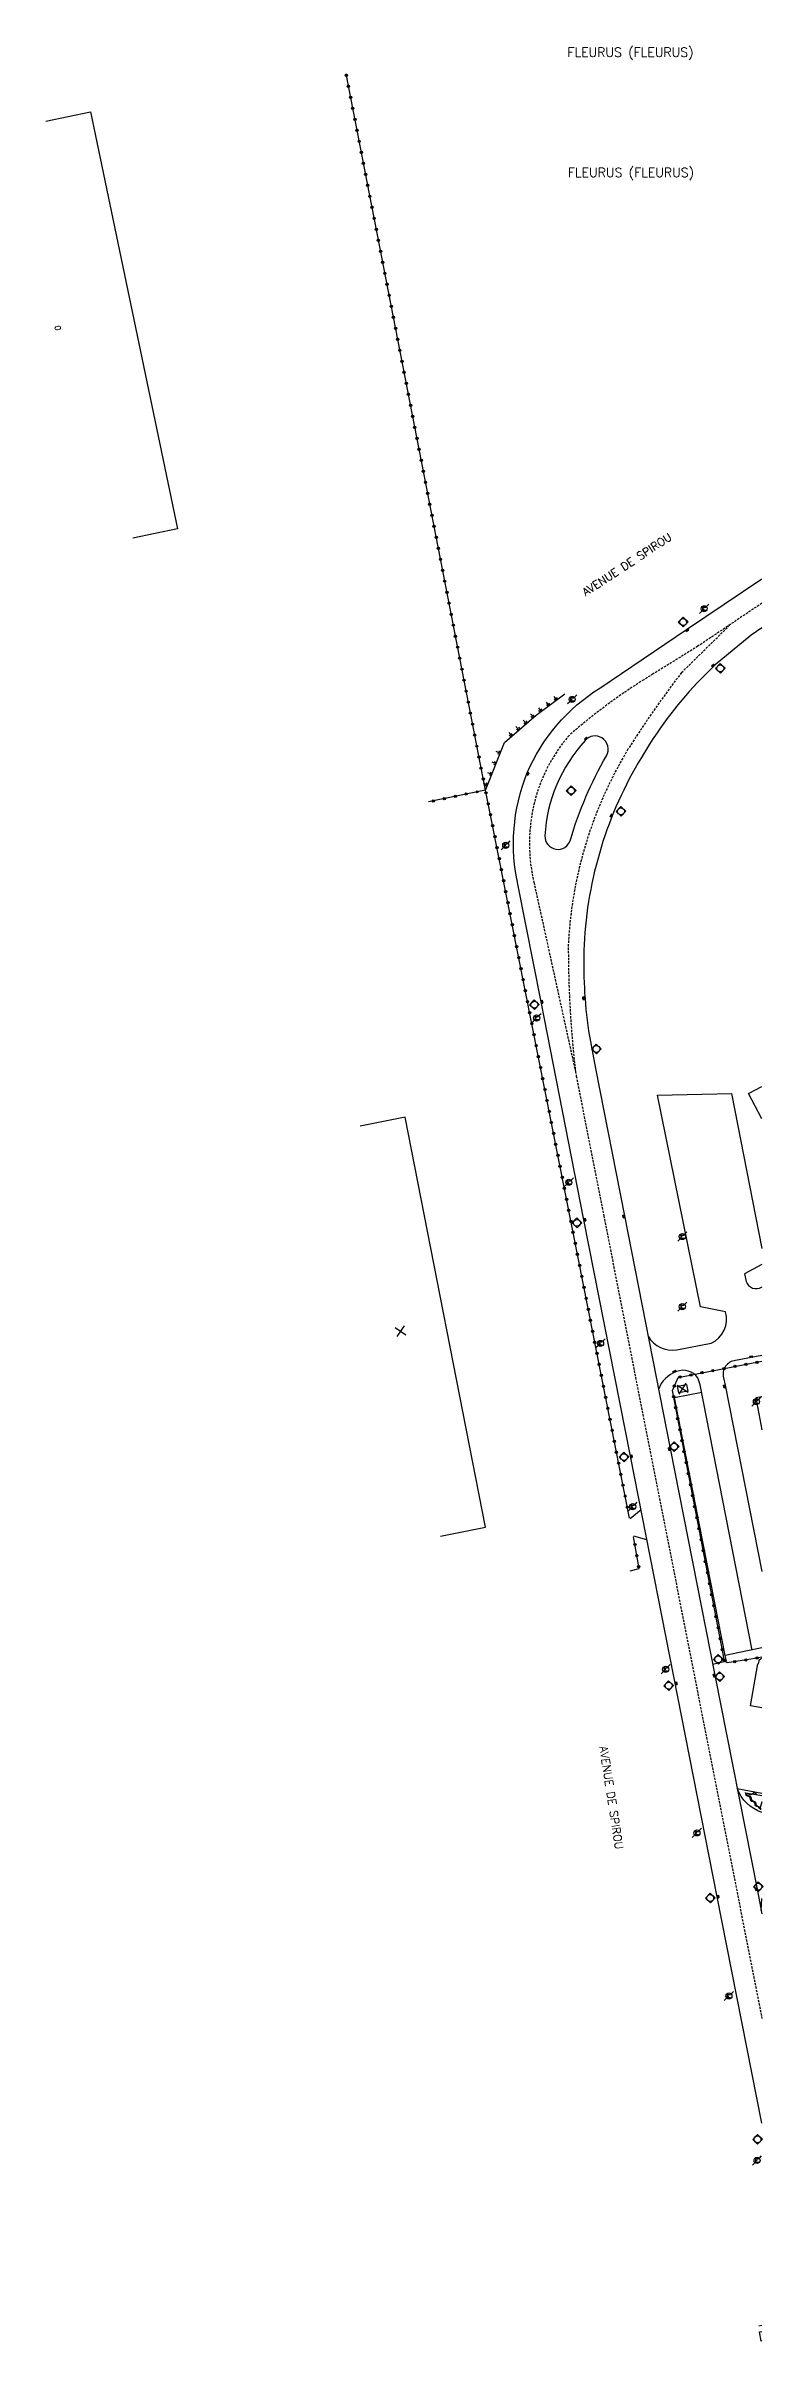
# Model space of a CAD drawing. Header units: millimetres. Extents: x 161000 to 162000, y 126999 to 128000.
# Drawn here: x 161843 to 162000, y 127013 to 127515 of the extents above; entities that cross this region are included whole.
import ezdxf
from ezdxf.enums import TextEntityAlignment as Align

# ---------------------------------------------------------------- set-up
doc = ezdxf.new("R2010")
doc.units = ezdxf.units.MM
doc.linetypes.add('DASHED', pattern=[0.75, 0.5, -0.25])
doc.layers.get('0').update_dxf_attribs({"linetype": 'CONTINUOUS'})
for name, color, linetype in [('W0001', 6, 'DASHED'), ('W0008', 7, 'CONTINUOUS'), ('W0100', 7, 'CONTINUOUS'), ('W0211', 2, 'CONTINUOUS'), ('W0310', 3, 'CONTINUOUS'), ('W0322', 7, 'CONTINUOUS'), ('W0334', 7, 'CONTINUOUS'), ('W0400', 7, 'CONTINUOUS'), ('W0420', 7, 'CONTINUOUS'), ('W0471', 7, 'CONTINUOUS'), ('W0980', 7, 'CONTINUOUS'), ('W0984', 7, 'CONTINUOUS'), ('W0989', 7, 'CONTINUOUS'), ('W0991', 7, 'CONTINUOUS')]:
    doc.layers.add(name, color=color, linetype=linetype)
doc.styles.get("Standard").update_dxf_attribs({"font": 'romans.shx', "width": 0.85})

# ---------------------------------------------------------------- blocks, each defined once
blk = doc.blocks.new('t211o')
at = {"color": 0, "linetype": 'Continuous'}
for p, q in [((-0.29, 0.5), (-0.29, 0)), ((0, 1), (0, 0)), ((0.29, 0.5), (0.29, 0))]:
    blk.add_line(p, q, dxfattribs=at)
blk = doc.blocks.new('t310o')
at = {"color": 0, "linetype": 'Continuous'}
for centre, start, end in [((-0.5, 0.38), 216.8699, 323.1304), ((0.5, -0.37), 36.8699, 143.1303)]:
    blk.add_arc(centre, 0.625, start, end, dxfattribs=at)
blk = doc.blocks.new('t322o')
at = {"color": 0, "linetype": 'Continuous'}
for radius in [0.25, 0.15]:
    blk.add_circle((0, 0), radius, dxfattribs=at)
blk = doc.blocks.new('T400')
for p, q in [((-0.15, 0.3), (0.15, 0.3)), ((-0.15, -0.25), (-0.15, 0.3)), ((-0.15, 0.15), (0.15, 0.15)), ((-0.15, 0), (0.15, 0)), ((0.15, 0.3), (0.15, -0.25)), ((-0.15, -0.15), (0.15, -0.15)), ((-0.15, -0.25), (-0.15, -0.3)), ((-0.15, -0.3), (0.15, -0.3)), ((0.15, -0.3), (0.15, -0.25))]:
    blk.add_line(p, q)
blk = doc.blocks.new('T420')
for p, q in [((0.75, 0.75), (-0.75, 0.75)), ((-0.75, 0.75), (-0.75, -0.75)), ((0.75, 0.75), (0.75, -0.75)), ((0.75, -0.75), (-0.75, -0.75))]:
    blk.add_line(p, q)
blk.add_ellipse((0, 0), major_axis=(-0.53, 0.53), ratio=1, start_param=3.926991, end_param=10.210176)
blk = doc.blocks.new('T471')
for p, q in [((-0.333334, 0.333334), (-0.333334, -0.333334)), ((-0.333334, 0.333334), (0.333334, 0.333334)), ((-0.333334, 0), (0, 0)), ((0.500001, 0.500001), (1.000002, 1.000002)), ((-0.500001, -0.500001), (-1.000002, -1.000002)), ((-0.333334, -0.333334), (0.333334, -0.333334))]:
    blk.add_line(p, q)
blk.add_ellipse((0, 0), major_axis=(0.471405, 0.471405), ratio=1, start_param=5.4977871438, end_param=11.780972451)
blk = doc.blocks.new('t991o')
at = {"color": 0, "linetype": 'Continuous'}
for p, q in [((-1, 1), (1, -1)), ((-1, -1), (1, 1))]:
    blk.add_line(p, q, dxfattribs=at)

msp = doc.modelspace()

# ---------------------------------------------------------------- linework, layer by layer
at = {"layer": 'W0001'}
for points in [[(162000, 127392.78), (161986, 127383.37), (161976.22, 127377.32), (161974.15, 127376.04, 0.03878), (161957.82, 127363.86, 0.076775), (161951.85, 127354.19, 0.153669), (161950.12, 127331.79), (161959.2, 127290.4), (161959.4, 127289.37), (161965.4, 127258.81), (162000, 127083.29)], [(161959.25, 127290.14, -0.029936), (161957.66, 127318.23, -0.124313), (161970.71, 127360.83, -0.02337), (161982.42, 127377.6), (161993.19, 127388.21)]]:
    msp.add_lwpolyline(points, format="xyb", dxfattribs=at)
at = {"layer": 'W0008'}
for points in [[(162000, 127060.34), (161990.21, 127109.9), (161971.25, 127206.21), (161961.07, 127257.96), (161951.71, 127305.64), (161946.72, 127331, -0.153866), (161948.62, 127355.53, -0.15466), (161964.58, 127374.23), (161983.54, 127387.03), (162000, 127398.09)], [(162000, 127387.42), (161997.62, 127385.82), (161989.78, 127379.33), (161985.82, 127375.39, 0.053802), (161973.66, 127359.07, 0.124305), (161961.1, 127318.08, 0.043958), (161962.06, 127299.28), (161963.59, 127291.01), (161969.91, 127258.77), (161979.92, 127207.94), (161989.72, 127158.35), (161998.93, 127111.58), (162000, 127106.15)]]:
    msp.add_lwpolyline(points, format="xyb", dxfattribs=at)
msp.add_lwpolyline([(161958.12, 127341.01, -0.058946), (161965.99, 127359.4, 0.425753), (161964.96, 127363.34, 0.37753), (161961.37, 127362.75, 0.175542), (161952.54, 127341.91, 0.8914)], format="xyb", close=True, dxfattribs=at)
at = {"layer": 'W0100'}
for points in [[(161843.39, 127498.18), (161853.18, 127500.22), (161872.2, 127409.04), (161862.41, 127407)], [(162000, 127279.99), (161997.06, 127285.53), (162000, 127287.09)], [(161929.73, 127188.77), (161939.54, 127190.69), (161921.94, 127280.36), (161912.13, 127278.43)], [(161981.84, 127220.06), (161981.55, 127221.52), (161983.51, 127221.93), (161983.82, 127220.47), (161981.85, 127220.06)], [(162000, 127012.74), (161999.84, 127012.71), (161999.47, 127014.74), (162000, 127014.83)]]:
    msp.add_lwpolyline(points, dxfattribs=at)
at = {"layer": 'W0211'}
msp.add_lwpolyline([(161939.52, 127351.9), (161943.69, 127362.35), (161950.59, 127368.31), (161956.91, 127372.95)], dxfattribs=at)
at = {"layer": 'W0310'}
for points in [[(162000, 127130.62), (161999.53, 127129.12), (161996.41, 127132.65), (162000, 127132.01)], [(162000, 127016.09), (161999.31, 127015.96)]]:
    msp.add_lwpolyline(points, dxfattribs=at)
at = {"layer": 'W0322'}
for points in [[(161939.52, 127351.9), (161909.04, 127508.58)], [(161971.04, 127192.69), (161959.88, 127249.24), (161940.96, 127344.97), (161939.52, 127351.9), (161927.07, 127349.31)], [(162000, 127162.3), (161997.6, 127161.85), (161992.43, 127161.03), (161991.83, 127161.5), (161980.41, 127220.6), (161981.68, 127223.48), (162000, 127226.99)], [(161971.21, 127181.18), (161973.13, 127181.64), (161971.93, 127188.61)]]:
    msp.add_lwpolyline(points, dxfattribs=at)
at = {"layer": 'W0334'}
for points in [[(161975.09, 127232.46, 0.300282), (161981.39, 127229.47), (161988.9, 127230.94, 0.373469), (161992.01, 127237.84), (161986.58, 127238.87), (161977.17, 127285.16), (161993.33, 127285.54), (162000, 127251.68)], [(162000, 127248.16), (161996.2, 127246.13), (161996.59, 127244.46, 0.48901), (161999.92, 127243.2), (162000, 127243.25)], [(162000, 127228.27), (161994.25, 127227.17, 0.467256), (161991.62, 127223.39), (161991.95, 127221.78), (162000, 127181.03)], [(161997.85, 127163.85), (161986.5, 127221.87), (161985.99, 127223.34, 0.35381), (161981.3, 127224.73, 0.233097), (161977.38, 127220.81)], [(162000, 127128.34, -0.223235), (161994.61, 127133.55), (162000, 127132.55)]]:
    msp.add_lwpolyline(points, format="xyb", dxfattribs=at)
for points in [[(161989.24, 127160.77), (161992.23, 127161.46), (161991.96, 127162.68), (161980.91, 127219.08), (161986.83, 127220.22)], [(162000, 127219.24), (161998.65, 127218.97), (162000, 127211.98)], [(161973.56, 127194.49), (161971.2, 127192.56)], [(161974.85, 127187.92), (161971.96, 127188.76)], [(162000, 127164.29), (161991.96, 127162.68)], [(162000, 127151.19), (161997.51, 127151.63), (161999.12, 127160.81), (161999.29, 127160.8), (161999.5, 127161.78), (161999.83, 127162.01), (162000, 127162.05)], [(161999.85, 127106.9), (162000, 127109.54)]]:
    msp.add_lwpolyline(points, dxfattribs=at)

# ---------------------------------------------------------------- block references
at = {"layer": 'W0211'}
for p, rotation in [((161953.39, 127370.37), 36.30686556634114), ((161955.08, 127371.61), 36.30686556634114), ((161946.86, 127365.09), 40.80963115561882), ((161948.45, 127366.46), 40.80963115561882), ((161950.04, 127367.84), 40.80963115561882), ((161951.7, 127369.12), 36.30686556634114), ((161945.27, 127363.72), 40.80963115561882), ((161940.91, 127355.38), 68.2738560335623), ((161941.83, 127357.7), 68.2738560335623), ((161942.76, 127360.02), 68.2738560335623), ((161939.98, 127353.06), 68.2738560335623)]:
    msp.add_blockref('t211o', p, dxfattribs=dict(at, rotation=rotation))
at = {"layer": 'W0310'}
for p, rotation in [((161997.04, 127131.93), 131.4922689201603), ((161997.93, 127132.38), 349.989538803457), ((161998.06, 127130.78), 131.4922689201603), ((161999.08, 127129.63), 131.4922689201603)]:
    msp.add_blockref('t310o', p, dxfattribs=dict(at, rotation=rotation))
at = {"layer": 'W0322'}
for p, rotation in [((161909.11, 127508.22), 101.0113967062614), ((161909.57, 127505.82), 101.0113967062614), ((161910.04, 127503.41), 101.0113967062614), ((161910.51, 127501.01), 101.0113967062614), ((161910.98, 127498.6), 101.0113967062614), ((161911.45, 127496.2), 101.0113967062614), ((161911.91, 127493.79), 101.0113967062614), ((161912.38, 127491.39), 101.0113967062614), ((161912.85, 127488.98), 101.0113967062614), ((161913.32, 127486.58), 101.0113967062614), ((161913.79, 127484.17), 101.0113967062614), ((161914.25, 127481.77), 101.0113967062614), ((161914.72, 127479.36), 101.0113967062614), ((161915.19, 127476.96), 101.0113967062614), ((161915.66, 127474.55), 101.0113967062614), ((161916.13, 127472.15), 101.0113967062614), ((161916.59, 127469.74), 101.0113967062614), ((161917.06, 127467.34), 101.0113967062614), ((161917.53, 127464.93), 101.0113967062614), ((161918, 127462.53), 101.0113967062614), ((161918.47, 127460.12), 101.0113967062614), ((161918.93, 127457.72), 101.0113967062614), ((161919.4, 127455.31), 101.0113967062614), ((161919.87, 127452.91), 101.0113967062614), ((161920.34, 127450.5), 101.0113967062614), ((161920.81, 127448.1), 101.0113967062614), ((161921.27, 127445.69), 101.0113967062614), ((161921.74, 127443.29), 101.0113967062614), ((161922.21, 127440.88), 101.0113967062614), ((161922.68, 127438.48), 101.0113967062614), ((161923.15, 127436.08), 101.0113967062614), ((161923.61, 127433.67), 101.0113967062614), ((161924.08, 127431.27), 101.0113967062614), ((161924.55, 127428.86), 101.0113967062614), ((161925.02, 127426.46), 101.0113967062614), ((161925.49, 127424.05), 101.0113967062614), ((161925.95, 127421.65), 101.0113967062614), ((161926.42, 127419.24), 101.0113967062614), ((161926.89, 127416.84), 101.0113967062614), ((161927.36, 127414.43), 101.0113967062614), ((161927.83, 127412.03), 101.0113967062614), ((161928.29, 127409.62), 101.0113967062614), ((161928.76, 127407.22), 101.0113967062614), ((161929.23, 127404.81), 101.0113967062614), ((161929.7, 127402.41), 101.0113967062614), ((161930.16, 127400), 101.0113967062614), ((161930.63, 127397.6), 101.0113967062614), ((161931.1, 127395.19), 101.0113967062614), ((161931.57, 127392.79), 101.0113967062614), ((161932.04, 127390.38), 101.0113967062614), ((161932.5, 127387.98), 101.0113967062614), ((161932.97, 127385.57), 101.0113967062614), ((161933.44, 127383.17), 101.0113967062614), ((161933.91, 127380.76), 101.0113967062614), ((161934.38, 127378.36), 101.0113967062614), ((161934.84, 127375.95), 101.0113967062614), ((161935.31, 127373.55), 101.0113967062614), ((161935.78, 127371.14), 101.0113967062614), ((161936.25, 127368.74), 101.0113967062614), ((161936.72, 127366.33), 101.0113967062614), ((161937.18, 127363.93), 101.0113967062614), ((161937.65, 127361.52), 101.0113967062614), ((161938.12, 127359.12), 101.0113967062614), ((161938.59, 127356.71), 101.0113967062614), ((161932.92, 127350.53), 191.7637421494036), ((161935.32, 127351.03), 191.7637421494036), ((161937.72, 127351.53), 191.7637421494036), ((161939.06, 127354.31), 101.0113967062614), ((161939.65, 127351.31), 101.6726500776574), ((161928.12, 127349.53), 191.7637421494036), ((161930.52, 127350.03), 191.7637421494036), ((161940.14, 127348.91), 101.6726500776574), ((161940.64, 127346.51), 101.6726500776574), ((161941.13, 127344.11), 101.1831876968638), ((161941.6, 127341.71), 101.1831876968638), ((161942.08, 127339.31), 101.1831876968638), ((161942.55, 127336.9), 101.1831876968638), ((161943.03, 127334.5), 101.1831876968638), ((161943.5, 127332.1), 101.1831876968638), ((161943.98, 127329.69), 101.1831876968638), ((161944.45, 127327.29), 101.1831876968638), ((161944.93, 127324.88), 101.1831876968638), ((161945.4, 127322.48), 101.1831876968638), ((161945.88, 127320.08), 101.1831876968638), ((161946.35, 127317.67), 101.1831876968638), ((161946.83, 127315.27), 101.1831876968638), ((161947.3, 127312.87), 101.1831876968638), ((161947.78, 127310.46), 101.1831876968638), ((161948.25, 127308.06), 101.1831876968638), ((161948.73, 127305.66), 101.1831876968638), ((161949.2, 127303.25), 101.1831876968638), ((161949.68, 127300.85), 101.1831876968638), ((161950.15, 127298.45), 101.1831876968638), ((161950.63, 127296.04), 101.1831876968638), ((161951.1, 127293.64), 101.1831876968638), ((161951.58, 127291.24), 101.1831876968638), ((161952.06, 127288.83), 101.1831876968638), ((161952.53, 127286.43), 101.1831876968638), ((161953.01, 127284.03), 101.1831876968638), ((161953.48, 127281.62), 101.1831876968638), ((161953.96, 127279.22), 101.1831876968638), ((161954.43, 127276.82), 101.1831876968638), ((161954.91, 127274.41), 101.1831876968638), ((161955.38, 127272.01), 101.1831876968638), ((161955.86, 127269.6), 101.1831876968638), ((161956.33, 127267.2), 101.1831876968638), ((161956.81, 127264.8), 101.1831876968638), ((161957.28, 127262.39), 101.1831876968638), ((161957.76, 127259.99), 101.1831876968638), ((161958.23, 127257.59), 101.1831876968638), ((161958.71, 127255.18), 101.1831876968638), ((161959.18, 127252.78), 101.1831876968638), ((161959.66, 127250.38), 101.1831876968638), ((161960.13, 127247.97), 101.1604021274108), ((161960.61, 127245.57), 101.1604021274108), ((161961.08, 127243.17), 101.1604021274108), ((161961.56, 127240.76), 101.1604021274108), ((161962.03, 127238.36), 101.1604021274108), ((161962.5, 127235.96), 101.1604021274108), ((161962.98, 127233.55), 101.1604021274108), ((161963.45, 127231.15), 101.1604021274108), ((161963.93, 127228.74), 101.1604021274108), ((161964.4, 127226.34), 101.1604021274108), ((161991.68, 127225.4), 10.84815216325713), ((161994.09, 127225.86), 10.84815216325713), ((161996.49, 127226.32), 10.84815216325713), ((161998.9, 127226.78), 10.84815216325713), ((161964.87, 127223.94), 101.1604021274108), ((161965.35, 127221.53), 101.1604021274108), ((161980.85, 127221.59), 66.26807973547267), ((161982.06, 127223.56), 10.84815216325713), ((161984.46, 127224.02), 10.84815216325713), ((161986.87, 127224.48), 10.84815216325713), ((161989.27, 127224.94), 10.84815216325713), ((161965.82, 127219.13), 101.1604021274108), ((161966.3, 127216.73), 101.1604021274108), ((161980.67, 127219.26), 100.9346730526492), ((161981.13, 127216.86), 100.9346730526492), ((161966.77, 127214.32), 101.1604021274108), ((161967.25, 127211.92), 101.1604021274108), ((161981.6, 127214.45), 100.9346730526492), ((161982.06, 127212.04), 100.9346730526492), ((161967.72, 127209.51), 101.1604021274108), ((161968.19, 127207.11), 101.1604021274108), ((161982.53, 127209.64), 100.9346730526492), ((161982.99, 127207.23), 100.9346730526492), ((161968.67, 127204.71), 101.1604021274108), ((161969.14, 127202.3), 101.1604021274108), ((161983.46, 127204.83), 100.9346730526492), ((161983.92, 127202.42), 100.9346730526492), ((161984.39, 127200.02), 100.9346730526492), ((161969.62, 127199.9), 101.1604021274108), ((161970.09, 127197.5), 101.1604021274108), ((161970.57, 127195.09), 101.1604021274108), ((161984.85, 127197.61), 100.9346730526492), ((161985.32, 127195.21), 100.9346730526492), ((161985.78, 127192.8), 100.9346730526492), ((161986.25, 127190.39), 100.9346730526492), ((161972.22, 127186.93), 99.82472750133347), ((161986.71, 127187.99), 100.9346730526492), ((161987.18, 127185.58), 100.9346730526492), ((161972.64, 127184.51), 99.82472750133347), ((161973.05, 127182.1), 99.82472750133347), ((161987.64, 127183.18), 100.9346730526492), ((161988.11, 127180.77), 100.9346730526492), ((161988.57, 127178.37), 100.9346730526492), ((161989.03, 127175.96), 100.9346730526492), ((161989.5, 127173.56), 100.9346730526492), ((161989.96, 127171.15), 100.9346730526492), ((161990.43, 127168.75), 100.9346730526492), ((161990.89, 127166.34), 100.9346730526492), ((161991.36, 127163.93), 100.9346730526492), ((161991.82, 127161.53), 100.9346730526492), ((161994.07, 127161.29), 189.0358444493008), ((161996.48, 127161.67), 189.0358444493008), ((161998.9, 127162.09), 190.665818156683)]:
    msp.add_blockref('t322o', p, dxfattribs=dict(at, rotation=rotation))
at = {"layer": 'W0400'}
for p, rotation in [((161983.67, 127386.85), 123.6106552496314), ((161989.31, 127379.16), 134.7192193292216), ((161961.55, 127363.18), 135.1118986441209), ((161948.8, 127355.45), 158.0229744813689), ((161967.08, 127346.3), 157.5435073062308), ((161951.88, 127305.61), 11.26948887223186), ((161960.99, 127306.44), 3.547806333019609), ((161961.27, 127257.96), 10.92466829245652), ((161969.76, 127258.68), 10.9729686026047), ((161997.7, 127228), 100.9550943975641), ((161980.88, 127224.75), 113.7039064030526), ((161991.8, 127221.52), 10.94414446996031), ((161971.43, 127206.23), 11.39551078909885), ((161979.77, 127207.82), 11.44887003902021), ((161981.24, 127156.54), 10.78875020381644), ((161989.56, 127158.27), 11.29630339246849), ((161990.39, 127109.91), 11.44686819258039), ((161998.77, 127111.56), 11.23646700747164)]:
    msp.add_blockref('T400', p, dxfattribs=dict(at, rotation=rotation))
at = {"layer": 'W0420', "rotation": 46.64607267849076}
for p in [(161982.78, 127388.66), (161990.89, 127378.54), (161958.28, 127351.77), (161969.17, 127347.27), (161950.24, 127304.98), (161963.81, 127295.29), (161959.55, 127257.27), (161969.82, 127206.04), (161980.81, 127208.31), (161990.44, 127161.81), (161979.61, 127156.07), (161990.77, 127158.01), (161988.69, 127109.6), (161999.2, 127112.08), (161999.04, 127056.84)]:
    msp.add_blockref('T420', p, dxfattribs=at)
at = {"layer": 'W0471'}
for p in [(161987.37, 127391.56), (161958.5, 127371.75), (161943.97, 127339.84), (161950.73, 127302.08), (161957.77, 127266.13), (161982.59, 127254.27), (161982.59, 127238.93), (161964.7, 127230.9), (161998.8, 127218.17), (161971.75, 127195.19), (161978.96, 127159.65), (161985.78, 127123.86), (161992.77, 127088.18), (161998.94, 127052.21)]:
    msp.add_blockref('T471', p, dxfattribs=at)
at = {"layer": 'W0991'}
for p, rotation in [((161920.93, 127233.6), 281.1022956601579), ((161982.68, 127221), 11.86560791837)]:
    msp.add_blockref('t991o', p, dxfattribs=dict(at, rotation=rotation))

# ---------------------------------------------------------------- texts
at = {"layer": 'W0980'}
for p in [(161971.26, 127513.14), (161971.37, 127486.84)]:
    msp.add_text('FLEURUS (FLEURUS)', height=2, dxfattribs=at).set_placement(p, align=Align.MIDDLE)
at = {"layer": 'W0984'}
msp.add_text('0', height=1.25, rotation=281.3428, dxfattribs=at).set_placement((161846, 127452.97), align=Align.MIDDLE)
at = {"layer": 'W0989'}
for rotation, p in [(33.4377, (161970.47, 127401.26)), (278.7194, (161967.08, 127131.57))]:
    msp.add_text('AVENUE DE SPIROU', height=1.75, rotation=rotation, dxfattribs=at).set_placement(p, align=Align.MIDDLE)

doc.saveas('drawing.dxf')
